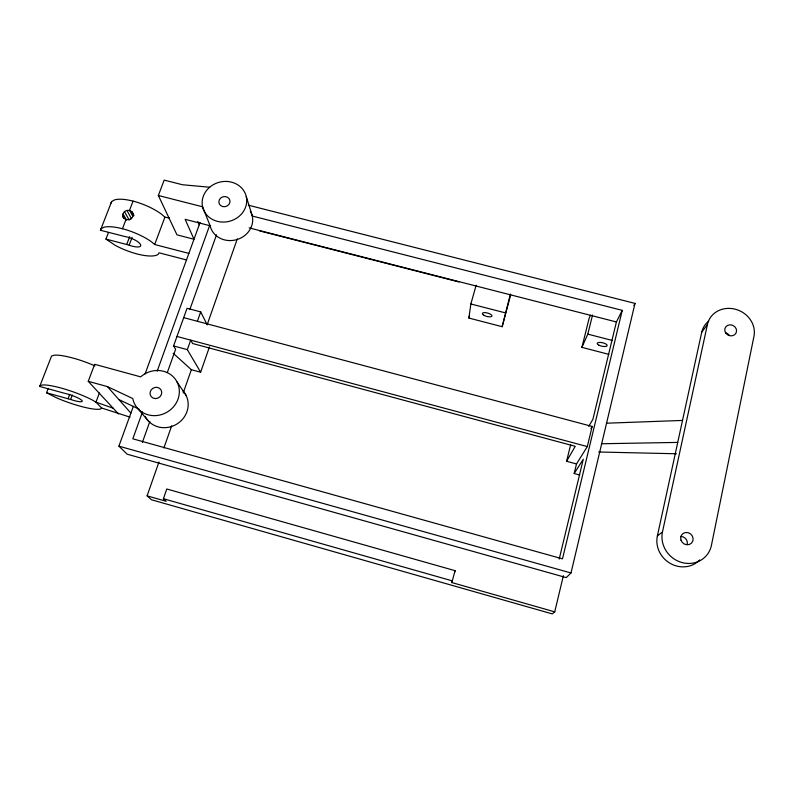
<?xml version="1.0" encoding="UTF-8"?>
<svg xmlns="http://www.w3.org/2000/svg" width="794" height="794" viewBox="0 0 794 794"><rect width="100%" height="100%" fill="white"/><g stroke="black" fill="none" stroke-linecap="round" stroke-linejoin="round"><path stroke-width="1.19" d="M510.711 294.703L502.165 326.691L468.887 318.057L470.862 303.973L476.142 285.225M699.653 559.949A25.209 23.423 40.9 0 1 670.325 563.442A25.209 23.423 40.9 0 1 657.372 535.94L701.717 332.249A23.631 21.299 24.9 0 1 708.705 321.133M662.484 531.92L707.434 324.438A24.108 21.666 24.7 0 1 735.155 309.174A24.108 21.666 24.7 0 1 753.972 336.269L711.424 545.349A25.745 23.88 40.5 0 1 681.937 562.529A25.745 23.88 40.5 0 1 662.484 531.92L657.372 535.94M502.165 326.691L510.413 293.998M133.352 406.31L118.892 446.159L127.189 454.208L566.271 577.605L570.995 572.97L635.001 303.407L248.323 205.189M252.353 216.057L622.248 310.355L562.489 558.857L132.826 438.804L142.473 411.997M158.969 461.979L147.079 495.853L151.505 499.773L552.237 613.891L554.728 611.846L563.383 575.66M559.194 559.085L583.292 459.19L574.181 473.522L579.709 475.02M622.248 310.355L616.402 321.957L592.929 419.242L588.761 426.368M574.181 473.522L576.504 463.954L587.312 446.575L592.165 426.438L183.712 317.63M123.04 213.914C120.738 220.017 131.109 221.923 132.846 216.434C135.069 210.053 124.817 207.869 123.04 213.914L126.504 220.107M576.504 463.954L566.588 461.274L570.658 444.68M608.859 354.362L581.903 347.365L589.108 318.404L590.518 315.149M581.903 347.365L587.808 334.135L592.552 315.029M554.728 611.846L451.865 582.568L455.051 570.668L166.78 488.995L163.415 498.721L166.164 501.282L147.079 495.853M454.555 572.474L455.051 570.668M451.865 582.568L452.332 580.88L163.415 498.721M468.887 318.057L469.552 315.694M173.181 353.241L191.364 369.706L200.634 372.217L209.467 346.859M163.892 447.965L171.683 425.773M183.166 393.07L191.364 369.706M207.155 324.746L237.297 238.885M200.634 372.217L187.334 349.648L190.699 340.14L192.614 343.514L575.243 446.317L566.588 461.274M197.378 321.272L200.693 311.903L187.056 308.29L173.568 345.936L175.633 349.271L167.316 372.555M142.374 442.387L149.858 421.435M189.816 309.571L216.514 234.826M157.162 371.205L209.616 225.516M145.123 373.895L200.058 222.528M188.853 253.395L154.681 244.512L164.894 217.169L161.817 214.43A31.423 10.382 21.7 0 0 114.644 199.87L111.646 201.537L110.991 203.185M99.379 392.99L95.965 402.151L101.582 407.987L130.097 417.168M88.243 381.319L94.675 364.297L140.677 376.862A23.899 22.143 -29.9 0 1 176.149 380.386A23.899 22.143 -29.9 0 1 164.03 413.684A23.899 22.143 -29.9 0 1 132.787 398.548L107.389 386.589L88.243 381.319L118.495 413.952M250.348 211.035A21.627 19.562 -15.1 0 1 238.269 239.133A21.627 19.562 -15.1 0 1 210.122 225.744L185.161 219.333L193.984 239.252L176.983 234.855L158.353 195.503L164.169 180.109L182.422 184.734L209.676 187.235M126.693 244.502L129.67 236.681M48.265 388.316L46.538 392.772L68.046 398.767L69.743 394.29M108.52 232.414L105.939 239.083L129.154 245.138L132.122 237.327M68.046 398.767L70.606 399.451L72.304 394.975M122.455 228.741L126.008 219.481M133.064 201.11L129.541 210.281L132.836 216.335M70.606 399.451L71.232 399.67A12.099 2.124 19.3 0 0 81.742 400.305A12.099 2.124 19.3 0 0 64.691 393.318L39.7 386.45L51.58 355.98L54.339 355.186A32.762 6.57 19.6 0 1 94.962 365.905M129.154 245.138L129.75 245.376A11.602 3.573 21.3 0 0 140.439 244.363A11.602 3.573 21.3 0 0 124.559 236.443L100.441 230.26L111.646 201.537M100.441 230.26L101.046 228.741L103.994 227.223A31.651 9.736 21.3 0 1 151.545 241.862L154.681 244.512M39.7 386.45L40.047 385.576L42.757 384.961A33.02 5.796 19.3 0 1 92.432 400.077L95.965 402.151L113.175 408.205M633.88 305.551L635.001 303.407M590.934 428.492L592.165 426.438M701.717 332.249L707.434 324.438M101.582 407.987L100.907 408.841A33.02 5.796 19.3 0 1 56.483 397.804L46.538 392.772M606.556 423.202L682.522 420.433M601.673 443.757L677.739 442.407M598.686 452.004L676.458 453.771M164.894 217.169L169.529 218.032M158.353 195.503L202.559 206.787L210.122 225.744M249.127 227.878L616.402 321.957M259.628 230.905L459.011 281.979M470.862 303.973L505.292 312.846M587.808 334.135L612.442 340.487M186.669 259.995L159.068 252.8L158.175 254.318A31.651 9.736 21.3 0 1 114.981 245.197L105.939 239.083M176.973 336.458L587.312 446.575M173.568 345.936L187.334 349.648M118.892 446.159L570.995 572.97M118.931 399.61L138.95 409.069M107.389 386.589L130.881 413.118M137.987 408.791L148.428 421.058M177.002 381.864L185.895 395.075M122.792 216.335L123.933 218.38M124.559 211.74L129.104 219.948L131.367 218.489L126.941 210.41M131.844 211.67L134.017 215.7M200.693 311.903L207.155 324.726M197.805 221.387L199.234 224.791M246.249 196.495A22.45 20.187 -14.9 0 1 217.526 221.397A22.45 20.187 -14.9 0 1 209.517 187.364A22.45 20.187 -14.9 0 1 246.249 196.495L252.224 215.789M680.915 536.476A6.302 5.856 40.9 0 1 687.267 544.158M725.587 332.825A5.905 5.32 24.9 0 1 729.289 335.386M182.65 390.559A22.986 21.378 -30.5 0 1 177.985 423.321A22.986 21.378 -30.5 0 1 145.213 416.473M599.013 345.241A5.101 1.767 12.8 0 0 607.102 345.757A5.101 1.767 12.8 0 0 600.443 342.432A5.101 1.767 12.8 0 0 599.013 345.241M483.526 315.069A4.972 1.757 15.1 0 0 491.734 316.399A4.972 1.757 15.1 0 0 486.256 312.747A4.972 1.757 15.1 0 0 483.526 315.069M155.445 398.588A5.975 5.538 -29.9 0 0 161.172 390.162A5.975 5.538 -29.9 0 0 151.039 390.072A5.975 5.538 -29.9 0 0 155.445 398.588M680.974 540.148A6.441 5.965 40.5 0 0 691.574 543.046A6.441 5.965 40.5 0 0 688.14 532.695A6.441 5.965 40.5 0 0 680.974 540.148M725.756 333.073A6.024 5.419 24.7 0 0 735.988 333.143A6.024 5.419 24.7 0 0 730.222 324.815A6.024 5.419 24.7 0 0 725.756 333.073M222.677 206.549A5.608 5.042 -14.9 0 0 229.883 200.346A5.608 5.042 -14.9 0 0 220.712 198.034A5.608 5.042 -14.9 0 0 222.677 206.549"/></g></svg>
